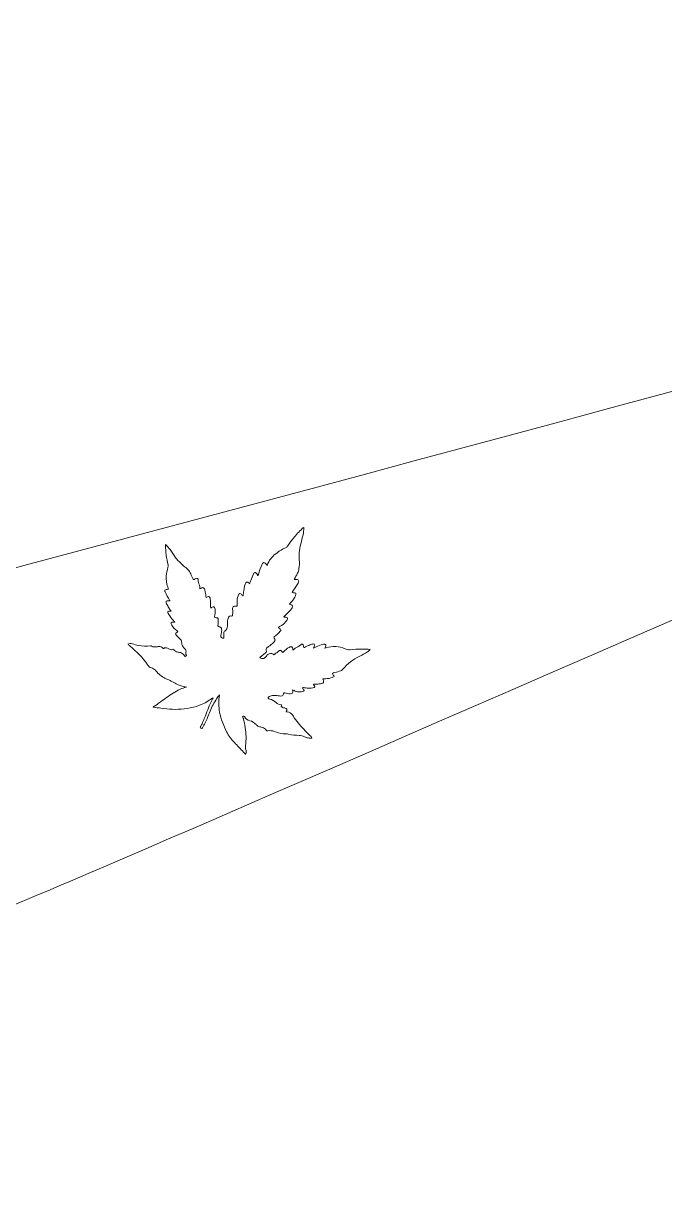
# Model space of a CAD drawing. Extents: x 435 to 1530, y -1168 to -753.
# Drawn here: x 1442.7 to 1470.9, y -804.9 to -753 of the extents above; entities that cross this region are included whole.
import ezdxf

# ---------------------------------------------------------------- set-up
doc = ezdxf.new("R2010")
doc.units = 0
doc.header["$MEASUREMENT"] = 0
doc.layers.add('katman 1', color=7, linetype='Continuous')

# ---------------------------------------------------------------- blocks, each defined once
blk = doc.blocks.new('block 2')
at = {"layer": 'katman 1', "lineweight": 0}
for points, knots in [([(1521.388, -755.33), (1431.564, -780.586), (1338.109, -803.653), (1249.27, -829.242), (1249.27, -829.242), (1108.792, -867.432), (1108.792, -867.432), (1108.792, -867.432), (828.002, -943.638), (828.002, -943.638), (767.648, -959.941), (664.507, -997.103), (609.731, -954.091), (568.265, -921.435), (567.624, -868.624), (583.802, -820.334), (587.509, -809.206), (591.359, -798.361), (596.462, -787.973), (596.462, -787.973), (611.609, -758.022), (611.609, -758.022), (606.84, -761.249), (568.366, -806.501), (561.392, -814.627), (548.887, -829.242), (538.776, -843.348), (527.478, -858.154), (486.342, -912.093), (435.301, -1017.025), (480.934, -1082.877), (539.989, -1168.102), (671.319, -1122.98), (755.776, -1087.256), (755.776, -1087.256), (1013.682, -976.161), (1013.682, -976.161), (1071.206, -951.778), (1127.853, -927.664), (1185.462, -902.274), (1214.286, -889.598), (1242.196, -878.038), (1271.06, -865.408), (1327.008, -840.889), (1387.531, -814.518), (1443.373, -791.269), (1450.985, -788.124), (1525.209, -755.426), (1530.031, -754.329), (1527.61, -752.993), (1524.6, -754.419), (1521.388, -755.33)], [0, 0, 0, 0, 1, 1, 1, 2, 2, 2, 3, 3, 3, 4, 4, 4, 5, 5, 5, 6, 6, 6, 7, 7, 7, 8, 8, 8, 9, 9, 9, 10, 10, 10, 11, 11, 11, 12, 12, 12, 13, 13, 13, 14, 14, 14, 15, 15, 15, 16, 16, 16, 17, 17, 17, 17]), ([(1457.815, -780.604), (1457.709, -780.678), (1457.594, -780.738), (1457.478, -780.793), (1457.19, -780.929), (1456.948, -781.123), (1456.741, -781.363), (1456.699, -781.411), (1456.646, -781.441), (1456.586, -781.456), (1456.497, -781.479), (1456.411, -781.513), (1456.32, -781.53), (1456.281, -781.537), (1456.274, -781.559), (1456.295, -781.593), (1456.307, -781.612), (1456.322, -781.627), (1456.336, -781.643), (1456.359, -781.669), (1456.357, -781.688), (1456.327, -781.706), (1456.292, -781.728), (1456.251, -781.738), (1456.211, -781.749), (1456.107, -781.777), (1456, -781.786), (1455.892, -781.786), (1455.879, -781.786), (1455.867, -781.787), (1455.853, -781.787), (1455.863, -781.813), (1455.873, -781.838), (1455.881, -781.863), (1455.901, -781.932), (1455.88, -781.974), (1455.811, -781.994), (1455.736, -782.016), (1455.658, -782.015), (1455.581, -782.016), (1455.541, -782.016), (1455.502, -782.016), (1455.462, -782.014), (1455.44, -782.012), (1455.44, -782.022), (1455.445, -782.038), (1455.454, -782.061), (1455.471, -782.078), (1455.487, -782.096), (1455.516, -782.13), (1455.514, -782.142), (1455.474, -782.162), (1455.394, -782.202), (1455.309, -782.207), (1455.222, -782.197), (1455.15, -782.19), (1455.077, -782.179), (1455.005, -782.17), (1454.995, -782.169), (1454.983, -782.163), (1454.974, -782.176), (1454.966, -782.189), (1454.969, -782.203), (1454.978, -782.214), (1454.99, -782.231), (1455.004, -782.246), (1455.017, -782.262), (1455.04, -782.292), (1455.036, -782.31), (1455.002, -782.328), (1454.941, -782.359), (1454.875, -782.369), (1454.807, -782.363), (1454.731, -782.357), (1454.661, -782.332), (1454.591, -782.304), (1454.569, -782.295), (1454.547, -782.286), (1454.523, -782.276), (1454.53, -782.304), (1454.539, -782.329), (1454.54, -782.356), (1454.542, -782.405), (1454.524, -782.431), (1454.476, -782.436), (1454.399, -782.443), (1454.324, -782.449), (1454.248, -782.415), (1454.165, -782.377), (1454.122, -782.406), (1454.114, -782.497), (1454.111, -782.524), (1454.1, -782.532), (1454.076, -782.536), (1453.993, -782.55), (1453.913, -782.535), (1453.832, -782.524), (1453.77, -782.515), (1453.708, -782.508), (1453.645, -782.516), (1453.574, -782.525), (1453.514, -782.555), (1453.46, -782.601), (1453.446, -782.613), (1453.447, -782.623), (1453.457, -782.636), (1453.475, -782.66), (1453.5, -782.677), (1453.527, -782.68), (1453.641, -782.692), (1453.725, -782.758), (1453.809, -782.827), (1453.873, -782.88), (1453.941, -782.926), (1454.028, -782.933), (1454.035, -782.933), (1454.038, -782.936), (1454.04, -782.943), (1454.051, -782.976), (1454.046, -782.992), (1454.018, -783.003), (1454.062, -783.03), (1454.104, -783.056), (1454.156, -783.062), (1454.172, -783.063), (1454.188, -783.067), (1454.204, -783.072), (1454.233, -783.081), (1454.259, -783.096), (1454.27, -783.127), (1454.286, -783.171), (1454.279, -783.195), (1454.243, -783.223), (1454.26, -783.229), (1454.275, -783.237), (1454.292, -783.238), (1454.393, -783.243), (1454.467, -783.294), (1454.525, -783.372), (1454.554, -783.41), (1454.579, -783.451), (1454.602, -783.494), (1454.664, -783.606), (1454.751, -783.697), (1454.833, -783.793), (1454.992, -783.981), (1455.161, -784.159), (1455.34, -784.328), (1455.357, -784.344), (1455.36, -784.35), (1455.375, -784.389), (1455.321, -784.398), (1455.268, -784.394), (1455.215, -784.383), (1455.16, -784.373), (1455.107, -784.356), (1455.056, -784.332), (1454.981, -784.298), (1454.903, -784.276), (1454.822, -784.273), (1454.66, -784.266), (1454.5, -784.255), (1454.341, -784.22), (1454.267, -784.203), (1454.189, -784.203), (1454.113, -784.197), (1453.978, -784.188), (1453.85, -784.151), (1453.724, -784.102), (1453.632, -784.067), (1453.537, -784.048), (1453.439, -784.075), (1453.412, -784.083), (1453.392, -784.077), (1453.375, -784.048), (1453.336, -783.976), (1453.266, -783.947), (1453.192, -783.924), (1453.141, -783.908), (1453.089, -783.895), (1453.04, -783.875), (1452.996, -783.858), (1452.958, -783.832), (1452.925, -783.799), (1452.848, -783.721), (1452.762, -783.651), (1452.653, -783.629), (1452.54, -783.607), (1452.467, -783.543), (1452.413, -783.448), (1452.401, -783.428), (1452.387, -783.412), (1452.359, -783.421), (1452.317, -783.436), (1452.31, -783.457), (1452.341, -783.491), (1452.352, -783.503), (1452.364, -783.515), (1452.368, -783.533), (1452.432, -783.794), (1452.478, -784.057), (1452.484, -784.326), (1452.487, -784.462), (1452.481, -784.597), (1452.46, -784.732), (1452.453, -784.779), (1452.456, -784.824), (1452.467, -784.87), (1452.478, -784.913), (1452.491, -784.956), (1452.493, -785.001), (1452.495, -785.041), (1452.488, -785.078), (1452.466, -785.115), (1452.434, -785.078), (1452.403, -785.042), (1452.372, -785.006), (1452.243, -784.862), (1452.104, -784.728), (1451.973, -784.586), (1451.841, -784.441), (1451.717, -784.291), (1451.631, -784.114), (1451.496, -783.839), (1451.384, -783.556), (1451.325, -783.255), (1451.277, -783.009), (1451.269, -782.763), (1451.313, -782.516), (1451.314, -782.51), (1451.314, -782.504), (1451.315, -782.494), (1451.27, -782.549), (1451.231, -782.604), (1451.193, -782.66), (1451.077, -782.832), (1450.98, -783.014), (1450.902, -783.206), (1450.864, -783.299), (1450.831, -783.393), (1450.795, -783.486), (1450.733, -783.642), (1450.659, -783.792), (1450.577, -783.939), (1450.556, -783.977), (1450.53, -783.983), (1450.496, -783.961), (1450.475, -783.948), (1450.467, -783.93), (1450.477, -783.906), (1450.482, -783.893), (1450.488, -783.881), (1450.494, -783.869), (1450.572, -783.724), (1450.636, -783.573), (1450.696, -783.419), (1450.788, -783.18), (1450.873, -782.938), (1450.992, -782.71), (1451.008, -782.679), (1451.024, -782.647), (1451.04, -782.616), (1450.965, -782.668), (1450.889, -782.719), (1450.811, -782.766), (1450.487, -782.96), (1450.135, -783.07), (1449.759, -783.11), (1449.42, -783.146), (1449.082, -783.126), (1448.744, -783.079), (1448.634, -783.064), (1448.523, -783.045), (1448.414, -783.026), (1448.409, -783.025), (1448.406, -783.024), (1448.397, -783.021), (1448.411, -783.013), (1448.421, -783.006), (1448.432, -783), (1448.626, -782.881), (1448.805, -782.742), (1448.988, -782.609), (1449.177, -782.472), (1449.37, -782.341), (1449.585, -782.246), (1449.673, -782.207), (1449.764, -782.176), (1449.864, -782.147), (1449.827, -782.143), (1449.798, -782.14), (1449.769, -782.136), (1449.643, -782.117), (1449.528, -782.066), (1449.418, -782.004), (1449.275, -781.924), (1449.13, -781.85), (1448.98, -781.784), (1448.824, -781.715), (1448.685, -781.622), (1448.573, -781.491), (1448.527, -781.436), (1448.475, -781.385), (1448.415, -781.345), (1448.389, -781.328), (1448.362, -781.311), (1448.332, -781.303), (1448.257, -781.284), (1448.201, -781.239), (1448.16, -781.176), (1447.952, -780.854), (1447.676, -780.596), (1447.392, -780.346), (1447.358, -780.317), (1447.323, -780.288), (1447.286, -780.257), (1447.357, -780.23), (1447.426, -780.23), (1447.494, -780.248), (1447.583, -780.272), (1447.67, -780.302), (1447.761, -780.319), (1447.935, -780.35), (1448.11, -780.353), (1448.285, -780.334), (1448.297, -780.333), (1448.308, -780.332), (1448.319, -780.34), (1448.364, -780.375), (1448.416, -780.384), (1448.47, -780.382), (1448.523, -780.38), (1448.576, -780.374), (1448.63, -780.371), (1448.715, -780.365), (1448.792, -780.382), (1448.85, -780.452), (1448.856, -780.459), (1448.86, -780.458), (1448.866, -780.453), (1448.922, -780.406), (1448.981, -780.416), (1449.04, -780.446), (1449.075, -780.463), (1449.108, -780.483), (1449.144, -780.497), (1449.185, -780.513), (1449.225, -780.516), (1449.266, -780.495), (1449.284, -780.486), (1449.302, -780.488), (1449.314, -780.506), (1449.354, -780.567), (1449.415, -780.593), (1449.483, -780.609), (1449.535, -780.622), (1449.588, -780.631), (1449.638, -780.648), (1449.702, -780.671), (1449.75, -780.71), (1449.777, -780.774), (1449.783, -780.79), (1449.791, -780.808), (1449.812, -780.807), (1449.837, -780.805), (1449.855, -780.79), (1449.872, -780.774), (1449.878, -780.769), (1449.871, -780.765), (1449.867, -780.762), (1449.837, -780.733), (1449.834, -780.696), (1449.839, -780.657), (1449.842, -780.631), (1449.846, -780.606), (1449.849, -780.58), (1449.853, -780.54), (1449.84, -780.506), (1449.81, -780.478), (1449.779, -780.449), (1449.749, -780.418), (1449.721, -780.385), (1449.695, -780.353), (1449.676, -780.318), (1449.669, -780.277), (1449.66, -780.23), (1449.652, -780.182), (1449.646, -780.134), (1449.642, -780.101), (1449.629, -780.073), (1449.604, -780.051), (1449.542, -779.999), (1449.491, -779.937), (1449.431, -779.882), (1449.373, -779.828), (1449.377, -779.788), (1449.444, -779.744), (1449.451, -779.739), (1449.459, -779.735), (1449.466, -779.73), (1449.501, -779.709), (1449.501, -779.691), (1449.464, -779.672), (1449.358, -779.617), (1449.281, -779.534), (1449.222, -779.432), (1449.21, -779.412), (1449.2, -779.391), (1449.194, -779.369), (1449.183, -779.328), (1449.198, -779.304), (1449.24, -779.295), (1449.277, -779.288), (1449.313, -779.295), (1449.355, -779.299), (1449.327, -779.265), (1449.301, -779.235), (1449.276, -779.204), (1449.21, -779.125), (1449.144, -779.046), (1449.085, -778.961), (1449.067, -778.934), (1449.05, -778.907), (1449.043, -778.876), (1449.034, -778.838), (1449.049, -778.816), (1449.088, -778.811), (1449.121, -778.806), (1449.154, -778.814), (1449.191, -778.82), (1449.158, -778.767), (1449.127, -778.718), (1449.096, -778.668), (1449.06, -778.61), (1449.024, -778.551), (1448.994, -778.489), (1448.983, -778.466), (1448.974, -778.443), (1448.97, -778.418), (1448.965, -778.38), (1448.981, -778.359), (1449.019, -778.353), (1449.059, -778.348), (1449.098, -778.358), (1449.137, -778.365), (1449.138, -778.353), (1449.13, -778.345), (1449.125, -778.337), (1449.052, -778.215), (1448.994, -778.086), (1448.929, -777.96), (1448.923, -777.95), (1448.92, -777.939), (1448.917, -777.928), (1448.91, -777.9), (1448.922, -777.88), (1448.951, -777.871), (1448.977, -777.863), (1449.004, -777.863), (1449.03, -777.864), (1449.074, -777.865), (1449.085, -777.852), (1449.068, -777.812), (1448.994, -777.636), (1448.968, -777.453), (1448.979, -777.264), (1448.987, -777.139), (1449.013, -777.017), (1449.055, -776.899), (1449.07, -776.859), (1449.066, -776.821), (1449.057, -776.78), (1448.992, -776.495), (1448.947, -776.206), (1448.947, -775.912), (1448.947, -775.904), (1448.947, -775.895), (1448.948, -775.883), (1448.998, -775.927), (1449.042, -775.975), (1449.083, -776.023), (1449.176, -776.131), (1449.256, -776.248), (1449.327, -776.371), (1449.388, -776.477), (1449.466, -776.566), (1449.556, -776.647), (1449.681, -776.758), (1449.802, -776.873), (1449.924, -776.986), (1449.982, -777.04), (1450.02, -777.107), (1450.052, -777.178), (1450.086, -777.252), (1450.129, -777.322), (1450.156, -777.4), (1450.167, -777.432), (1450.178, -777.434), (1450.208, -777.415), (1450.238, -777.395), (1450.269, -777.375), (1450.305, -777.367), (1450.343, -777.359), (1450.366, -777.373), (1450.377, -777.411), (1450.386, -777.442), (1450.386, -777.474), (1450.387, -777.505), (1450.388, -777.543), (1450.394, -777.578), (1450.416, -777.61), (1450.439, -777.645), (1450.442, -777.687), (1450.447, -777.727), (1450.452, -777.763), (1450.456, -777.8), (1450.461, -777.839), (1450.49, -777.82), (1450.515, -777.802), (1450.543, -777.79), (1450.597, -777.767), (1450.633, -777.78), (1450.657, -777.833), (1450.676, -777.877), (1450.685, -777.923), (1450.693, -777.97), (1450.707, -778.049), (1450.716, -778.129), (1450.726, -778.211), (1450.747, -778.201), (1450.767, -778.19), (1450.788, -778.181), (1450.855, -778.152), (1450.883, -778.164), (1450.901, -778.235), (1450.919, -778.306), (1450.92, -778.38), (1450.923, -778.453), (1450.927, -778.528), (1450.928, -778.604), (1450.931, -778.682), (1450.955, -778.664), (1450.976, -778.645), (1451.001, -778.633), (1451.059, -778.604), (1451.1, -778.621), (1451.117, -778.684), (1451.133, -778.746), (1451.128, -778.81), (1451.125, -778.874), (1451.122, -778.93), (1451.119, -778.985), (1451.103, -779.04), (1451.092, -779.075), (1451.104, -779.091), (1451.141, -779.097), (1451.159, -779.1), (1451.178, -779.099), (1451.197, -779.1), (1451.229, -779.1), (1451.245, -779.112), (1451.254, -779.142), (1451.262, -779.172), (1451.262, -779.202), (1451.26, -779.232), (1451.254, -779.298), (1451.264, -779.364), (1451.247, -779.429), (1451.24, -779.456), (1451.254, -779.476), (1451.278, -779.489), (1451.297, -779.499), (1451.318, -779.504), (1451.339, -779.507), (1451.372, -779.512), (1451.391, -779.531), (1451.401, -779.561), (1451.421, -779.623), (1451.414, -779.686), (1451.404, -779.748), (1451.397, -779.791), (1451.385, -779.833), (1451.378, -779.877), (1451.36, -779.973), (1451.414, -779.999), (1451.502, -780.006), (1451.515, -780.007), (1451.513, -779.998), (1451.513, -779.99), (1451.512, -779.948), (1451.511, -779.906), (1451.509, -779.864), (1451.508, -779.824), (1451.506, -779.783), (1451.515, -779.743), (1451.52, -779.721), (1451.53, -779.703), (1451.55, -779.689), (1451.625, -779.636), (1451.663, -779.562), (1451.671, -779.471), (1451.675, -779.414), (1451.673, -779.356), (1451.672, -779.299), (1451.671, -779.221), (1451.698, -779.15), (1451.719, -779.078), (1451.732, -779.033), (1451.76, -779.019), (1451.807, -779.023), (1451.819, -779.024), (1451.832, -779.027), (1451.845, -779.029), (1451.869, -779.031), (1451.882, -779.022), (1451.882, -778.998), (1451.884, -778.963), (1451.889, -778.929), (1451.902, -778.895), (1451.914, -778.862), (1451.905, -778.826), (1451.9, -778.791), (1451.896, -778.754), (1451.888, -778.718), (1451.892, -778.68), (1451.897, -778.629), (1451.921, -778.603), (1451.972, -778.595), (1452.003, -778.59), (1452.035, -778.591), (1452.065, -778.598), (1452.088, -778.603), (1452.092, -778.595), (1452.095, -778.574), (1452.101, -778.533), (1452.098, -778.492), (1452.095, -778.451), (1452.088, -778.343), (1452.098, -778.236), (1452.136, -778.134), (1452.145, -778.108), (1452.156, -778.084), (1452.174, -778.064), (1452.2, -778.034), (1452.228, -778.031), (1452.26, -778.054), (1452.292, -778.077), (1452.309, -778.114), (1452.341, -778.137), (1452.344, -778.139), (1452.346, -778.141), (1452.351, -778.145), (1452.36, -778.094), (1452.367, -778.044), (1452.375, -777.995), (1452.396, -777.873), (1452.412, -777.75), (1452.442, -777.63), (1452.448, -777.606), (1452.458, -777.583), (1452.472, -777.562), (1452.495, -777.53), (1452.522, -777.524), (1452.558, -777.541), (1452.574, -777.55), (1452.588, -777.561), (1452.6, -777.574), (1452.612, -777.586), (1452.624, -777.599), (1452.638, -777.613), (1452.658, -777.561), (1452.677, -777.511), (1452.697, -777.461), (1452.735, -777.366), (1452.764, -777.266), (1452.807, -777.172), (1452.81, -777.165), (1452.814, -777.158), (1452.819, -777.152), (1452.848, -777.11), (1452.882, -777.106), (1452.922, -777.138), (1452.946, -777.158), (1452.964, -777.182), (1452.984, -777.206), (1452.992, -777.216), (1452.988, -777.226), (1452.988, -777.235), (1452.989, -777.244), (1452.992, -777.25), (1453.002, -777.251), (1453.01, -777.252), (1453.014, -777.246), (1453.016, -777.239), (1453.051, -777.107), (1453.097, -776.978), (1453.144, -776.85), (1453.16, -776.804), (1453.178, -776.76), (1453.207, -776.72), (1453.242, -776.671), (1453.285, -776.666), (1453.329, -776.708), (1453.358, -776.735), (1453.379, -776.768), (1453.403, -776.804), (1453.419, -776.773), (1453.435, -776.746), (1453.447, -776.717), (1453.532, -776.518), (1453.678, -776.371), (1453.848, -776.245), (1453.963, -776.16), (1454.085, -776.086), (1454.219, -776.033), (1454.263, -776.015), (1454.289, -775.978), (1454.314, -775.941), (1454.389, -775.824), (1454.477, -775.717), (1454.563, -775.608), (1454.681, -775.457), (1454.81, -775.313), (1454.954, -775.185), (1454.974, -775.167), (1454.994, -775.15), (1455.017, -775.13), (1455.022, -775.207), (1455.017, -775.28), (1455.007, -775.352), (1454.989, -775.488), (1454.951, -775.619), (1454.913, -775.75), (1454.837, -776.016), (1454.796, -776.285), (1454.819, -776.563), (1454.831, -776.693), (1454.834, -776.824), (1454.81, -776.953), (1454.798, -777.019), (1454.778, -777.082), (1454.747, -777.141), (1454.698, -777.235), (1454.65, -777.329), (1454.602, -777.424), (1454.612, -777.431), (1454.622, -777.426), (1454.632, -777.425), (1454.667, -777.422), (1454.703, -777.42), (1454.737, -777.428), (1454.79, -777.44), (1454.808, -777.472), (1454.794, -777.524), (1454.784, -777.561), (1454.766, -777.594), (1454.746, -777.626), (1454.675, -777.735), (1454.603, -777.843), (1454.53, -777.951), (1454.507, -777.985), (1454.512, -777.999), (1454.553, -778.007), (1454.578, -778.012), (1454.603, -778.008), (1454.628, -778.007), (1454.669, -778.006), (1454.679, -778.018), (1454.673, -778.058), (1454.658, -778.163), (1454.605, -778.25), (1454.54, -778.33), (1454.497, -778.382), (1454.451, -778.43), (1454.405, -778.479), (1454.393, -778.492), (1454.394, -778.497), (1454.409, -778.504), (1454.438, -778.517), (1454.466, -778.531), (1454.492, -778.547), (1454.54, -778.576), (1454.547, -778.612), (1454.516, -778.66), (1454.467, -778.734), (1454.405, -778.798), (1454.343, -778.86), (1454.287, -778.916), (1454.23, -778.971), (1454.173, -779.026), (1454.16, -779.038), (1454.145, -779.047), (1454.129, -779.059), (1454.151, -779.07), (1454.171, -779.076), (1454.194, -779.076), (1454.218, -779.075), (1454.243, -779.077), (1454.266, -779.085), (1454.299, -779.098), (1454.31, -779.117), (1454.301, -779.152), (1454.288, -779.205), (1454.255, -779.247), (1454.221, -779.289), (1454.156, -779.37), (1454.072, -779.428), (1453.982, -779.477), (1453.965, -779.486), (1453.948, -779.495), (1453.933, -779.506), (1453.913, -779.521), (1453.912, -779.535), (1453.929, -779.553), (1453.942, -779.567), (1453.957, -779.576), (1453.972, -779.586), (1454.024, -779.618), (1454.029, -779.652), (1453.986, -779.697), (1453.903, -779.782), (1453.817, -779.863), (1453.725, -779.939), (1453.691, -779.967), (1453.691, -779.968), (1453.722, -779.999), (1453.776, -780.056), (1453.776, -780.109), (1453.719, -780.164), (1453.663, -780.218), (1453.606, -780.271), (1453.548, -780.323), (1453.517, -780.351), (1453.478, -780.366), (1453.442, -780.388), (1453.396, -780.416), (1453.36, -780.451), (1453.365, -780.511), (1453.367, -780.529), (1453.37, -780.547), (1453.378, -780.564), (1453.388, -780.584), (1453.381, -780.598), (1453.367, -780.612), (1453.311, -780.666), (1453.25, -780.715), (1453.19, -780.765), (1453.16, -780.79), (1453.13, -780.814), (1453.099, -780.837), (1453.09, -780.845), (1453.086, -780.85), (1453.1, -780.857), (1453.125, -780.867), (1453.148, -780.881), (1453.173, -780.89), (1453.216, -780.906), (1453.256, -780.897), (1453.292, -780.869), (1453.335, -780.837), (1453.365, -780.792), (1453.403, -780.754), (1453.414, -780.743), (1453.426, -780.731), (1453.438, -780.72), (1453.514, -780.654), (1453.592, -780.65), (1453.675, -780.709), (1453.707, -780.732), (1453.716, -780.732), (1453.743, -780.704), (1453.77, -780.677), (1453.797, -780.652), (1453.833, -780.637), (1453.859, -780.626), (1453.877, -780.602), (1453.898, -780.582), (1453.97, -780.513), (1454.015, -780.517), (1454.074, -780.599), (1454.099, -780.634), (1454.104, -780.632), (1454.134, -780.599), (1454.205, -780.524), (1454.281, -780.455), (1454.372, -780.404), (1454.398, -780.39), (1454.425, -780.378), (1454.454, -780.374), (1454.49, -780.371), (1454.514, -780.386), (1454.526, -780.42), (1454.537, -780.452), (1454.533, -780.486), (1454.534, -780.524), (1454.557, -780.508), (1454.578, -780.493), (1454.598, -780.479), (1454.665, -780.431), (1454.731, -780.38), (1454.809, -780.35), (1454.832, -780.342), (1454.848, -780.322), (1454.867, -780.307), (1454.885, -780.293), (1454.903, -780.277), (1454.924, -780.269), (1454.952, -780.258), (1454.975, -780.266), (1454.99, -780.292), (1455.005, -780.319), (1455.01, -780.348), (1455.015, -780.378), (1455.02, -780.411), (1455.029, -780.417), (1455.059, -780.403), (1455.104, -780.382), (1455.147, -780.359), (1455.191, -780.337), (1455.25, -780.308), (1455.311, -780.281), (1455.375, -780.264), (1455.397, -780.258), (1455.419, -780.253), (1455.441, -780.254), (1455.48, -780.255), (1455.498, -780.275), (1455.494, -780.313), (1455.49, -780.35), (1455.476, -780.383), (1455.46, -780.415), (1455.458, -780.419), (1455.456, -780.423), (1455.451, -780.432), (1455.495, -780.414), (1455.532, -780.398), (1455.57, -780.383), (1455.664, -780.344), (1455.757, -780.303), (1455.853, -780.271), (1455.872, -780.265), (1455.892, -780.261), (1455.911, -780.258), (1455.971, -780.252), (1455.995, -780.278), (1455.983, -780.337), (1455.976, -780.371), (1455.961, -780.401), (1455.946, -780.433), (1455.966, -780.434), (1455.983, -780.427), (1455.999, -780.422), (1456.287, -780.329), (1456.568, -780.36), (1456.845, -780.467), (1456.873, -780.479), (1456.902, -780.49), (1456.931, -780.501), (1456.963, -780.514), (1456.997, -780.511), (1457.03, -780.508), (1457.216, -780.492), (1457.402, -780.477), (1457.589, -780.476), (1457.707, -780.475), (1457.824, -780.482), (1457.944, -780.499), (1457.903, -780.54), (1457.86, -780.572), (1457.815, -780.604)], [0, 0, 0, 0, 1, 1, 1, 2, 2, 2, 3, 3, 3, 4, 4, 4, 5, 5, 5, 6, 6, 6, 7, 7, 7, 8, 8, 8, 9, 9, 9, 10, 10, 10, 11, 11, 11, 12, 12, 12, 13, 13, 13, 14, 14, 14, 15, 15, 15, 16, 16, 16, 17, 17, 17, 18, 18, 18, 19, 19, 19, 20, 20, 20, 21, 21, 21, 22, 22, 22, 23, 23, 23, 24, 24, 24, 25, 25, 25, 26, 26, 26, 27, 27, 27, 28, 28, 28, 29, 29, 29, 30, 30, 30, 31, 31, 31, 32, 32, 32, 33, 33, 33, 34, 34, 34, 35, 35, 35, 36, 36, 36, 37, 37, 37, 38, 38, 38, 39, 39, 39, 40, 40, 40, 41, 41, 41, 42, 42, 42, 43, 43, 43, 44, 44, 44, 45, 45, 45, 46, 46, 46, 47, 47, 47, 48, 48, 48, 49, 49, 49, 50, 50, 50, 51, 51, 51, 52, 52, 52, 53, 53, 53, 54, 54, 54, 55, 55, 55, 56, 56, 56, 57, 57, 57, 58, 58, 58, 59, 59, 59, 60, 60, 60, 61, 61, 61, 62, 62, 62, 63, 63, 63, 64, 64, 64, 65, 65, 65, 66, 66, 66, 67, 67, 67, 68, 68, 68, 69, 69, 69, 70, 70, 70, 71, 71, 71, 72, 72, 72, 73, 73, 73, 74, 74, 74, 75, 75, 75, 76, 76, 76, 77, 77, 77, 78, 78, 78, 79, 79, 79, 80, 80, 80, 81, 81, 81, 82, 82, 82, 83, 83, 83, 84, 84, 84, 85, 85, 85, 86, 86, 86, 87, 87, 87, 88, 88, 88, 89, 89, 89, 90, 90, 90, 91, 91, 91, 92, 92, 92, 93, 93, 93, 94, 94, 94, 95, 95, 95, 96, 96, 96, 97, 97, 97, 98, 98, 98, 99, 99, 99, 100, 100, 100, 101, 101, 101, 102, 102, 102, 103, 103, 103, 104, 104, 104, 105, 105, 105, 106, 106, 106, 107, 107, 107, 108, 108, 108, 109, 109, 109, 110, 110, 110, 111, 111, 111, 112, 112, 112, 113, 113, 113, 114, 114, 114, 115, 115, 115, 116, 116, 116, 117, 117, 117, 118, 118, 118, 119, 119, 119, 120, 120, 120, 121, 121, 121, 122, 122, 122, 123, 123, 123, 124, 124, 124, 125, 125, 125, 126, 126, 126, 127, 127, 127, 128, 128, 128, 129, 129, 129, 130, 130, 130, 131, 131, 131, 132, 132, 132, 133, 133, 133, 134, 134, 134, 135, 135, 135, 136, 136, 136, 137, 137, 137, 138, 138, 138, 139, 139, 139, 140, 140, 140, 141, 141, 141, 142, 142, 142, 143, 143, 143, 144, 144, 144, 145, 145, 145, 146, 146, 146, 147, 147, 147, 148, 148, 148, 149, 149, 149, 150, 150, 150, 151, 151, 151, 152, 152, 152, 153, 153, 153, 154, 154, 154, 155, 155, 155, 156, 156, 156, 157, 157, 157, 158, 158, 158, 159, 159, 159, 160, 160, 160, 161, 161, 161, 162, 162, 162, 163, 163, 163, 164, 164, 164, 165, 165, 165, 166, 166, 166, 167, 167, 167, 168, 168, 168, 169, 169, 169, 170, 170, 170, 171, 171, 171, 172, 172, 172, 173, 173, 173, 174, 174, 174, 175, 175, 175, 176, 176, 176, 177, 177, 177, 178, 178, 178, 179, 179, 179, 180, 180, 180, 181, 181, 181, 182, 182, 182, 183, 183, 183, 184, 184, 184, 185, 185, 185, 186, 186, 186, 187, 187, 187, 188, 188, 188, 189, 189, 189, 190, 190, 190, 191, 191, 191, 192, 192, 192, 193, 193, 193, 194, 194, 194, 195, 195, 195, 196, 196, 196, 197, 197, 197, 198, 198, 198, 199, 199, 199, 200, 200, 200, 201, 201, 201, 202, 202, 202, 203, 203, 203, 204, 204, 204, 205, 205, 205, 206, 206, 206, 207, 207, 207, 208, 208, 208, 209, 209, 209, 210, 210, 210, 211, 211, 211, 212, 212, 212, 213, 213, 213, 214, 214, 214, 215, 215, 215, 216, 216, 216, 217, 217, 217, 218, 218, 218, 219, 219, 219, 220, 220, 220, 221, 221, 221, 222, 222, 222, 223, 223, 223, 224, 224, 224, 225, 225, 225, 226, 226, 226, 227, 227, 227, 228, 228, 228, 229, 229, 229, 230, 230, 230, 231, 231, 231, 232, 232, 232, 233, 233, 233, 234, 234, 234, 235, 235, 235, 236, 236, 236, 237, 237, 237, 238, 238, 238, 239, 239, 239, 240, 240, 240, 241, 241, 241, 242, 242, 242, 243, 243, 243, 244, 244, 244, 245, 245, 245, 246, 246, 246, 247, 247, 247, 248, 248, 248, 249, 249, 249, 250, 250, 250, 251, 251, 251, 252, 252, 252, 253, 253, 253, 254, 254, 254, 255, 255, 255, 256, 256, 256, 257, 257, 257, 258, 258, 258, 259, 259, 259, 260, 260, 260, 261, 261, 261, 262, 262, 262, 263, 263, 263, 264, 264, 264, 265, 265, 265, 266, 266, 266, 267, 267, 267, 268, 268, 268, 269, 269, 269, 270, 270, 270, 271, 271, 271, 272, 272, 272, 273, 273, 273, 274, 274, 274, 275, 275, 275, 276, 276, 276, 277, 277, 277, 278, 278, 278, 279, 279, 279, 280, 280, 280, 281, 281, 281, 282, 282, 282, 283, 283, 283, 284, 284, 284, 285, 285, 285, 286, 286, 286, 287, 287, 287, 288, 288, 288, 289, 289, 289, 290, 290, 290, 291, 291, 291, 292, 292, 292, 293, 293, 293, 294, 294, 294, 295, 295, 295, 296, 296, 296, 297, 297, 297, 298, 298, 298, 299, 299, 299, 300, 300, 300, 301, 301, 301, 302, 302, 302, 303, 303, 303, 304, 304, 304, 305, 305, 305, 306, 306, 306, 307, 307, 307, 308, 308, 308, 309, 309, 309, 310, 310, 310, 311, 311, 311, 312, 312, 312, 313, 313, 313, 314, 314, 314, 315, 315, 315, 316, 316, 316, 317, 317, 317, 318, 318, 318, 319, 319, 319, 320, 320, 320, 321, 321, 321, 322, 322, 322, 323, 323, 323, 323])]:
    blk.add_open_spline(points, degree=3, knots=knots, dxfattribs=at)

msp = doc.modelspace()

# ---------------------------------------------------------------- block references
at = {"layer": 'katman 1'}
msp.add_blockref('block 2', (0, 0), dxfattribs=at)

doc.saveas('drawing.dxf')
